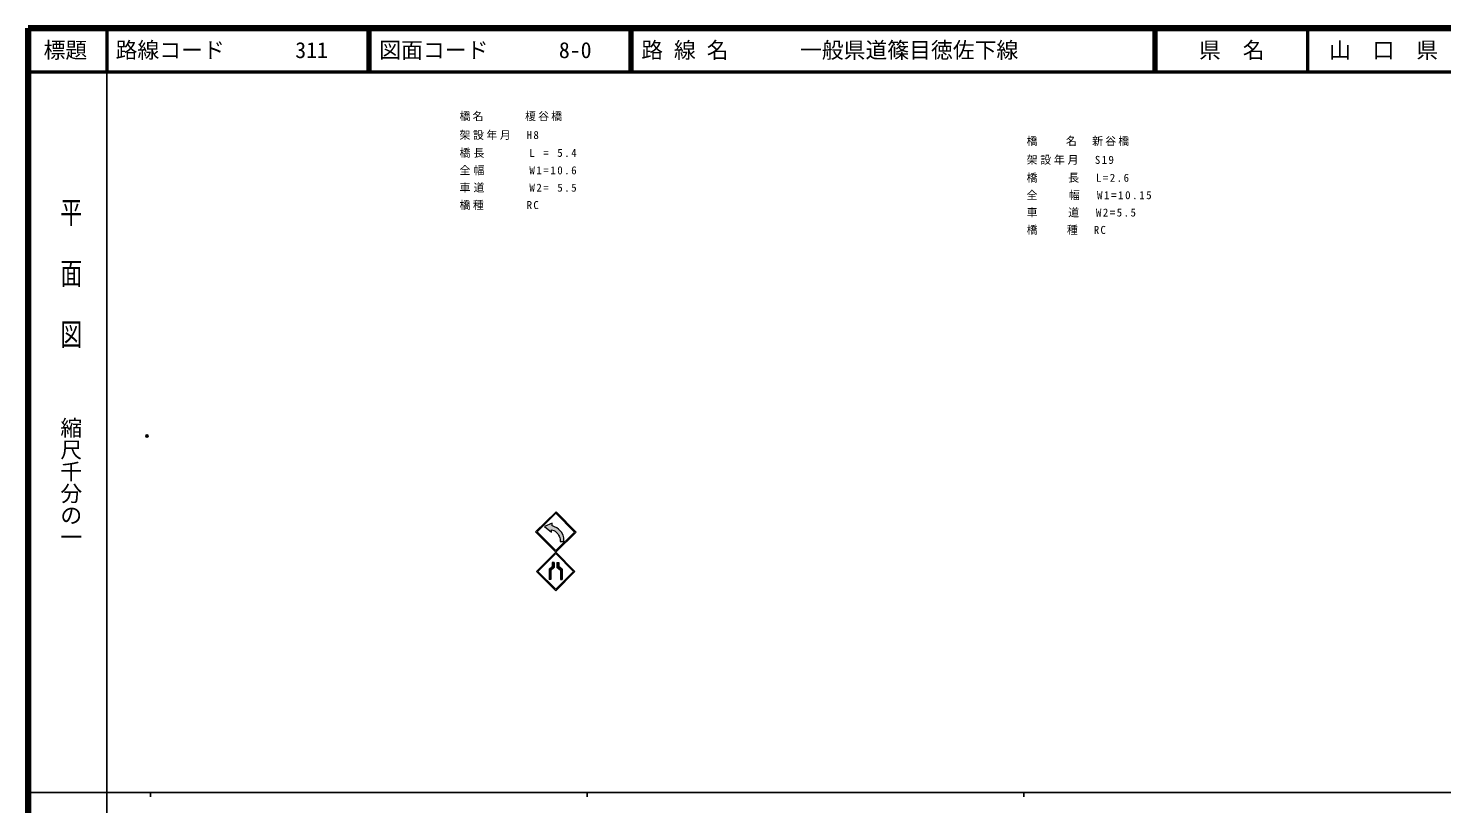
# Model space of a CAD drawing. Units: millimetres on the paper, with parts at other scales. Extents: x 40 to 680, y 20 to 380.
# Drawn here: x 40 to 363.7, y 202.4 to 380 of the extents above; entities that cross this region are included whole.
import ezdxf
from ezdxf.enums import TextEntityAlignment as Align

# ---------------------------------------------------------------- set-up
doc = ezdxf.new("R2010")
doc.units = ezdxf.units.MM
doc.header["$PDMODE"] = 32
doc.header["$PDSIZE"] = 0.5
for name, color, linetype in [('M-OTRS', 6, 'Continuous'), ('M-STR-HTXT', 7, 'Continuous'), ('M-TTL-TXT', 7, 'Continuous')]:
    doc.layers.add(name, color=color, linetype=linetype)
for name, color, linetype, lineweight in [('M-STR-STRC', 7, 'Continuous', 13), ('M-TTL', 2, 'Continuous', 140), ('M-TTL-BAND', 7, 'Continuous', 25), ('M-TTL-LINE', 7, 'Continuous', 50)]:
    doc.layers.add(name, color=color, linetype=linetype, lineweight=lineweight)
doc.styles.add('@ＭＳ ゴシック', font='')
doc.styles.add('ＭＳ ゴシック', font='')
doc.styles.get('@ＭＳ ゴシック').set_extended_font_data('@MS Gothic')
doc.styles.get('ＭＳ ゴシック').set_extended_font_data('MS Gothic')

msp = doc.modelspace()

# ---------------------------------------------------------------- hatches: boundary and pattern name
at = {"layer": 'M-STR-STRC'}
for points in [[(159.856, 265.166), (159.809, 264.617), (158.226, 265.885), (159.98, 266.66), (159.947, 266.026), (160.088, 266.025), (160.51, 265.852), (161.03, 265.58), (161.422, 265.295), (161.926, 264.854), (162.136, 264.626), (162.469, 263.947), (162.689, 263.282), (162.683, 262.493), (161.851, 262.499), (161.784, 262.979), (161.717, 263.318), (161.55, 263.7), (161.453, 263.913), (161.272, 264.21), (160.979, 264.523), (160.685, 264.793), (160.376, 264.979)], [(159.856, 265.166), (159.809, 264.617), (158.226, 265.885), (159.98, 266.66), (159.947, 266.026), (160.088, 266.025), (160.51, 265.852), (161.03, 265.58), (161.422, 265.295), (161.926, 264.854), (162.136, 264.626), (162.469, 263.947), (162.689, 263.282), (162.683, 262.493), (161.851, 262.499), (161.784, 262.979), (161.717, 263.318), (161.55, 263.7), (161.453, 263.913), (161.272, 264.21), (160.979, 264.523), (160.685, 264.793), (160.376, 264.979)], [(160.475, 256.501), (160.475, 257.668), (159.979, 257.668), (159.979, 256.742), (159.27, 256.155), (159.27, 253.748), (159.659, 253.748), (159.659, 255.826)], [(161.047, 256.501), (161.047, 257.668), (161.543, 257.668), (161.543, 256.742), (162.252, 256.155), (162.252, 253.748), (161.863, 253.748), (161.863, 255.826)]]:
    msp.add_hatch(color=256, dxfattribs=at).paths.add_polyline_path(points)

# ---------------------------------------------------------------- linework, layer by layer
at = {"layer": 'M-OTRS'}
msp.add_point((67.176, 286.641), dxfattribs=at)
at = {"layer": 'M-STR-STRC'}
for p, q in [((160.862, 269.292), (156.192, 264.696)), ((160.859, 268.935), (156.548, 264.693)), ((165.101, 264.625), (160.859, 268.935)), ((165.457, 264.622), (160.862, 269.292)), ((156.192, 264.696), (160.788, 260.026)), ((156.548, 264.693), (160.79, 260.382)), ((160.788, 260.026), (165.457, 264.622)), ((160.79, 260.382), (165.101, 264.625)), ((156.375, 255.614), (160.788, 260.026)), ((156.715, 255.614), (160.788, 259.687)), ((160.788, 260.026), (165.2, 255.614)), ((160.788, 259.687), (164.861, 255.614)), ((159.27, 256.155), (159.979, 256.742)), ((159.27, 256.155), (159.27, 253.748)), ((159.659, 255.826), (160.475, 256.501)), ((159.659, 255.826), (159.659, 253.748)), ((159.979, 257.668), (159.979, 256.742)), ((160.475, 257.668), (159.979, 257.668)), ((160.475, 257.668), (160.475, 256.501)), ((161.047, 257.668), (161.047, 256.501)), ((161.047, 257.668), (161.543, 257.668)), ((161.863, 255.826), (161.047, 256.501)), ((161.543, 257.668), (161.543, 256.742)), ((162.252, 256.155), (161.543, 256.742)), ((161.863, 255.826), (161.863, 253.748)), ((162.252, 256.155), (162.252, 253.748)), ((160.788, 251.201), (156.375, 255.614)), ((160.788, 251.541), (156.715, 255.614)), ((159.659, 253.748), (159.27, 253.748)), ((164.861, 255.614), (160.788, 251.541)), ((165.2, 255.614), (160.788, 251.201)), ((161.863, 253.748), (162.252, 253.748))]:
    msp.add_line(p, q, dxfattribs=at)
msp.add_lwpolyline([(162.683, 262.493), (162.689, 263.282), (162.469, 263.947), (162.136, 264.626), (161.926, 264.854), (161.422, 265.295), (161.03, 265.58), (160.51, 265.852), (160.088, 266.025), (159.947, 266.026), (159.98, 266.66), (158.226, 265.885), (159.809, 264.617), (159.856, 265.166), (160.376, 264.979), (160.685, 264.793), (160.979, 264.523), (161.272, 264.21), (161.453, 263.913), (161.55, 263.7), (161.717, 263.318), (161.784, 262.979), (161.851, 262.499)], close=True, dxfattribs=at)
at = {"layer": 'M-TTL'}
for p, q in [((40, 380), (40, 20)), ((680, 380), (40, 380))]:
    msp.add_line(p, q, dxfattribs=at)
at = {"layer": 'M-TTL-BAND'}
for p, q in [((58, 370), (58, 20)), ((40, 205), (579, 205)), ((68, 205), (68, 204)), ((168, 205), (168, 204)), ((268, 205), (268, 204))]:
    msp.add_line(p, q, dxfattribs=at)
at = {"layer": 'M-TTL-LINE'}
for p, q in [((58, 380), (58, 370)), ((117.75, 380), (117.75, 370)), ((118.25, 380), (118.25, 370)), ((177.75, 380), (177.75, 370)), ((178.25, 380), (178.25, 370)), ((297.75, 380), (297.75, 370)), ((298.25, 380), (298.25, 370)), ((333, 380), (333, 370)), ((40, 370), (680, 370))]:
    msp.add_line(p, q, dxfattribs=at)

# ---------------------------------------------------------------- texts
at = {"layer": 'M-STR-HTXT', "char_height": 1.833, "attachment_point": 7, "style": 'ＭＳ ゴシック'}
for s, insert in [('\\T1.2;橋名\u3000\u3000\u3000榎谷橋', (138.766, 358.725)), ('\\T1.23;架設年月\u3000H8', (138.766, 354.429)), ('\\T1.2;橋\u3000\u3000名\u3000新谷橋', (268.64, 353.031)), ('\\T1.28;橋長\u3000\u3000\u3000L\\~=\\~5.4', (138.766, 350.331)), ('\\T1.25;架設年月\u3000S19', (268.64, 348.735)), ('\\T1.28;全幅\u3000\u3000\u3000W1=10.6', (138.766, 346.351)), ('\\T1.27;橋\u3000\u3000長\u3000L=2.6', (268.64, 344.637)), ('\\T1.28;車道\u3000\u3000\u3000W2=\\~5.5', (138.766, 342.371)), ('\\T1.23;橋種\u3000\u3000\u3000RC', (138.766, 338.391)), ('\\T1.29;全\u3000\u3000幅\u3000W1=10.15', (268.64, 340.657)), ('\\T1.27;車\u3000\u3000道\u3000W2=5.5', (268.64, 336.677)), ('\\T1.23;橋\u3000\u3000種\u3000RC', (268.64, 332.697))]:
    msp.add_mtext(s, dxfattribs=dict(at, insert=insert))
at = {"layer": 'M-TTL-BAND', "style": '@ＭＳ ゴシック', "width": 1.4}
msp.add_text('平  面  図', height=3.666, rotation=270, dxfattribs=at).set_placement((49.777, 306.475), align=Align.MIDDLE_RIGHT)
at = {"layer": 'M-TTL-BAND', "style": '@ＭＳ ゴシック'}
msp.add_text('縮尺千分の一', height=3.666, rotation=270, dxfattribs=at).set_placement((49.777, 261.03), align=Align.MIDDLE_RIGHT)
at = {"layer": 'M-TTL-TXT', "style": 'ＭＳ ゴシック'}
for s, p in [('標題', (48.5, 375)), ('県\u3000名', (315.625, 375)), ('山\u3000口\u3000県', (350.375, 375))]:
    msp.add_text(s, height=3.666, dxfattribs=at).set_placement(p, align=Align.MIDDLE_CENTER)
for s, p in [('路線コード', (60, 375)), ('311', (101.142, 375)), ('図面コード', (120.38, 375)), ('8-0', (161.521, 375)), ('路 線 名', (180.38, 375)), ('一般県道篠目徳佐下線', (216.734, 375))]:
    msp.add_text(s, height=3.666, dxfattribs=at).set_placement(p, align=Align.MIDDLE_LEFT)

doc.saveas('drawing.dxf')
